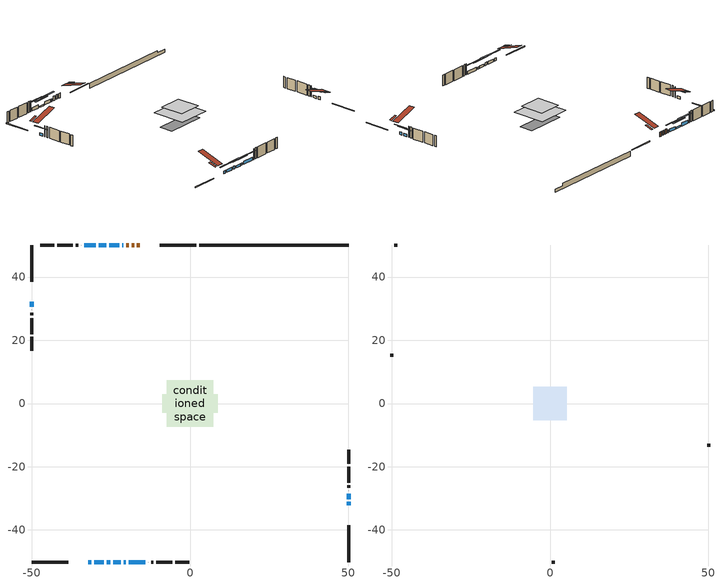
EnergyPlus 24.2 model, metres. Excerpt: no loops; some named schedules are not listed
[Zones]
conditioned space
 floor outside (Floor1 construction): -2.46,-2.46 -2.46,2.46 2.46,2.46 2.46,-2.46 z0.77
 floor adiabatic (AdiabaticFloorConstruction): -7.38,-7.38 -7.38,7.38 7.38,7.38 7.38,-7.38 z3.21
 floor foundation (Slab1 construction): -8.84,-2.97 -8.84,2.97 8.84,2.97 8.84,-2.97 z-1.52
 wall outside (RimJoist1 construction): 1.96,50.13 -9.62,50.13 / -50.13,-50.13 -38.56,-50.13 / -50.13,50.13 -50.13,38.56 / 50.13,-50.13 50.13,-38.56 z0.77:1.07
 wall outside (AdiabaticWallConstruction 1): -15.96,50.13 -16.77,50.13 / -17.7,50.13 -18.49,50.13 / -19.41,50.13 -20.24,50.13 z0.77:2.8
 wall outside (AdiabaticWallConstruction): -21.17,50.13 -21.38,50.13 / -32.22,-50.13 -31.2,-50.13 / -30.27,-50.13 -27.22,-50.13 z0.77:1.99; -50.13,32.22 -50.13,30.54 z0.77:1.81; 50.13,-32.22 50.13,-31.15 / -22.31,50.13 -25.51,50.13 z0.77:2.07; 50.13,-30.22 50.13,-28.54 / -24.3,-50.13 -21.86,-50.13 / -20.93,-50.13 -20.32,-50.13 z0.77:1.79; -26.29,-50.13 -25.23,-50.13 z0.77:2.09; -26.44,50.13 -28.88,50.13 z0.77:1.38; -29.81,50.13 -33.47,50.13 z0.77:2.24; -19.39,-50.13 -14.18,-50.13 z0.77:2.01
 wall outside (Wall1 construction): -34.4,50.13 -34.43,50.13 / -13.25,-50.13 -13.22,-50.13 / -50.13,29.61 -50.13,29.58 / 50.13,-27.61 50.13,-27.58 z0.77:5.65
 wall outside (Wall2 construction): -35.36,50.13 -36.09,50.13 / -12.29,-50.13 -11.56,-50.13 / -50.13,28.65 -50.13,27.92 / 50.13,-26.65 50.13,-25.92 z0.77:5.65
 wall outside (Wall3 construction): -37.01,50.13 -42.03,50.13 / -10.63,-50.13 -5.62,-50.13 / -50.13,26.99 -50.13,21.98 / 50.13,-24.99 50.13,-19.98 z0.77:5.65
 wall outside (Wall4 construction): -42.96,50.13 -47.35,50.13 / -4.69,-50.13 -0.3,-50.13 / -50.13,21.05 -50.13,16.66 / 50.13,-19.05 50.13,-14.66 z0.77:5.65
 wall foundation (FoundationWall1 construction): 2.89,50.13,-1.52 2.89,50.13,0.77 45.4,50.13,0.77 45.4,50.13,-0.2 50.13,50.13,-0.2 50.13,50.13,-1.52
 window (WindowConstruction 9): -21.17,50.13 -21.38,50.13 z0.77:1.99
 window (WindowConstruction 3): -50.13,32.21 -50.13,30.54 z0.77:1.81
 window (WindowConstruction 4): 50.13,-32.21 50.13,-31.15 z0.77:2.07
 window (WindowConstruction 5): -22.31,50.13 -25.51,50.13 z0.77:2.07
 window (WindowConstruction 6): -32.21,-50.13 -31.2,-50.13 z0.77:1.99
 window (WindowConstruction 7): -30.27,-50.13 -27.22,-50.13 z0.77:1.99
 window (WindowConstruction): 50.13,-30.22 50.13,-28.54 z0.77:1.78
 window (WindowConstruction 8): -26.29,-50.13 -25.23,-50.13 z0.77:2.09
 window (WindowConstruction 10): -26.44,50.13 -28.88,50.13 z0.77:1.38
 window (WindowConstruction 11): -24.3,-50.13 -21.86,-50.13 z0.77:1.78
 window (WindowConstruction 12): -20.93,-50.13 -20.32,-50.13 z0.77:1.78
 window (WindowConstruction 1): -29.81,50.13 -33.47,50.13 z0.77:2.24
 window (WindowConstruction 2): -19.39,-50.13 -14.18,-50.13 z0.77:2.01
 door (Door): -15.96,50.13 -16.77,50.13 z0.77:2.8
 door (Door 1): -17.7,50.13 -18.49,50.13 z0.77:2.8
 door (Door 2): -19.41,50.13 -20.24,50.13 z0.77:2.8
 ceiling adiabatic (AdiabaticFloorConstruction): 7.38,-7.38 7.38,7.38 -7.38,7.38 -7.38,-7.38 z3.21
 roof outside (Roof1 construction): -11.4,50.13,5.65 -11.4,46.91,6.72 -10.55,46.91,6.72 -10.55,50.13,5.65; -36.78,-50.13,5.65 -36.78,-46.91,6.72 -37.63,-46.91,6.72 -37.63,-50.13,5.65; -50.13,36.78,5.65 -46.91,36.78,6.72 -46.91,37.63,6.72 -50.13,37.63,5.65; 50.13,-36.78,5.65 46.91,-36.78,6.72 46.91,-37.63,6.72 50.13,-37.63,5.65
attic - vented
 floor to conditioned space (Floor2 construction Reversed): -5.27,-5.27 -5.27,5.27 5.27,5.27 5.27,-5.27 z5.65
 wall outside (Wall5 construction): -48.27,50.13 -49.2,50.13 / 0.63,-50.13 1.55,-50.13 / -50.13,15.73 -50.13,14.8 / 50.13,-13.73 50.13,-12.81 z0.77:5.65
 roof outside (Roof2 construction): -15.03,50.13,5.65 -15.03,39.86,9.07 -12.32,39.86,9.07 -12.32,50.13,5.65; -33.14,-50.13,5.65 -33.14,-39.86,9.07 -35.85,-39.86,9.07 -35.85,-50.13,5.65; -50.13,33.14,5.65 -39.86,33.14,9.07 -39.86,35.85,9.07 -50.13,35.85,5.65; 50.13,-33.14,5.65 39.86,-33.14,9.07 39.86,-35.85,9.07 50.13,-35.85,5.65
shading: -50.13,27.95 -50.13,34.81 -50.59,34.81 -50.59,27.95 z4.4; 50.13,-28.56 50.13,-34.81 50.59,-34.81 50.59,-28.56 z4.66; -28.1,50.13 -19.72,50.13 -19.72,50.59 -28.1,50.59 z4.66; -28.61,-50.13 -34.81,-50.13 -34.81,-50.59 -28.61,-50.59 z4.58; -24.63,-50.13 -32.86,-50.13 -32.86,-50.59 -24.63,-50.59 z4.58; 50.13,-25.95 50.13,-32.81 50.59,-32.81 50.59,-25.95 z4.38; -22.64,-50.13 -28.88,-50.13 -28.88,-50.59 -22.64,-50.59 z4.68; -31.47,50.13 -23.85,50.13 -23.85,50.59 -31.47,50.59 z3.97; -19.27,-50.13 -26.89,-50.13 -26.89,-50.59 -19.27,-50.59 z4.38; -17.73,-50.13 -23.52,-50.13 -23.52,-50.59 -17.73,-50.59 z4.38; -36.06,50.13 -27.22,50.13 -27.22,50.59 -36.06,50.59 z4.83; -11.59,-50.13 -21.98,-50.13 -21.98,-50.59 -11.59,-50.59 z4.6
[Building]
Building 1: Terrain=Suburbs
[Site:Location]
Vancouver Intl AP_BC: Latitude {deg}=49.19; Longitude {deg}=-123.18; Time Zone {hr}=-8; Elevation {m}=4; Keep Site Location Information=Yes
[Site:GroundTemperature:Shallow]
8.06451, 6.96315, 6.87495, 7.3976, 9.49575, 11.5841, 13.3946, 14.5416, 14.639, 13.7062, 11.9418, 9.91751
[Site:WaterMainsTemperature]
Calculation Method=Schedule; Temperature Schedule=mains temperature schedule
[Material] Roughness=Rough; Thermal Absorptance=0.9
Name | Thickness {m} | Conductivity {W/m-K} | Density {kg/m3} | Specific Heat {J/kg-K} | Solar Absorptance | Visible Absorptance
asphalt or fiberglass shingles | 0.00635 | 0.162714 | 1121.4 | 1465.45 | 0.4 | 0.4
ceiling loosefill ins | 0.254 | 0.0480833 | 16.02 | 1046.75 | 0.7 | 0.7
ceiling stud and cavity | 0.1397 | 0.415372 | 65.682 | 1177.47 | 0.7 | 0.7
concrete 4.0 in. | 0.1016 | 1.803125 | 2242.8 | 837.4 | 0.7 | 0.7
concrete 8.0 in. | 0.2032 | 1.803125 | 2242.8 | 837.4 | 0.7 | 0.7
door material | 0.04445 | 0.188738 | 512.64 | 1214.23 | 0.7 | 0.7
door material 1 | 0.04445 | 0.327969 | 512.64 | 1214.23 | 0.7 | 0.7
door material 2 | 0.04445 | 0.0639163 | 512.64 | 1214.23 | 0.7 | 0.7
exterior vertical ins | 0.0460229 | 0.029427 | 32.04 | 1214.23 | 0.7 | 0.7
floor covering | 0.0127 | 0.0433444 | 54.468 | 1339.84 | 0.6 | 0.6
floor rigid ins; wall rigid ins | 0.051816 | 0.029427 | 32.04 | 1214.23 | 0.7 | 0.7
floor rigid ins 1; wall rigid ins 1 | 0.512978 | 0.029427 | 32.04 | 1214.23 | 0.7 | 0.7
floor stud and cavity | 0.1397 | 0.315838 | 92.3553 | 1139.71 | 0.7 | 0.7
floor stud and cavity 1 | 0.1397 | 1.75129 | 37.0049 | 1207.88 | 0.7 | 0.7
furniture material conditioned space 1 | 0.1524 | 0.115458 | 640.8 | 1214.23 | 0.6 | 0.6
gypsum board | 0.0127 | 0.160291 | 801 | 837.4 | 0.6 | 0.6
gypsum board 1 | 0.0127 | 0.160291 | 801 | 837.4 | 0.7 | 0.7
osb sheathing 0.5 in. | 0.0127 | 0.115458 | 512.64 | 1214.23 | 0.7 | 0.7
osb sheathing 0.75 in. | 0.01905 | 0.115458 | 512.64 | 1214.23 | 0.7 | 0.7
osb sheathing 2.0 in. | 0.0508 | 0.115458 | 512.64 | 1214.23 | 0.7 | 0.7
rim joist stud and cavity | 0.0508 | 0.028103 | 125.044 | 1163.47 | 0.6 | 0.6
roof stud and cavity | 0.2032 | 0.117901 | 78.34581 | 1123.46 | 0.7 | 0.7
slab rigid ins | 0.0108865 | 0.029427 | 32.04 | 1214.23 | 0.7 | 0.7
wall stud and cavity | 0.1397 | 0.146652 | 139.0536 | 1170.24 | 0.7 | 0.7
wall stud and cavity 1 | 0.1397 | 0.472276 | 139.0536 | 1170.24 | 0.7 | 0.7
wall stud and cavity 2 | 0.1397 | 0.0886463 | 139.0536 | 1170.24 | 0.7 | 0.7
wall stud and cavity 3 | 0.1397 | 0.0890442 | 139.0536 | 1170.24 | 0.7 | 0.7
wall stud and cavity 4 | 0.0889 | 6.1454 | 50.32683 | 1063.81 | 0.6 | 0.6
wall stud and cavity 5 | 0.0889 | 0.380278 | 52.3479 | 1209.89 | 0.7 | 0.7
wall stud and cavity 6 | 0.0889 | 0.391764 | 83.0341 | 1211.67 | 0.7 | 0.7
wood siding | 0.0254 | 0.102417 | 544.68 | 1172.36 | 0.4 | 0.4
wood siding 1 | 0.00254 | 0.102417 | 544.68 | 1172.36 | 0.4 | 0.4
wood siding 2; wood siding 3; wood siding 4 | 0.0254 | 0.102417 | 544.68 | 1172.36 | 0.7 | 0.7
[WindowMaterial:SimpleGlazingSystem]
Name | U-Factor {W/m2-K} | Solar Heat Gain Coefficient
WindowMaterial | 1.66876 | 0.42
WindowMaterial 1 | 1.59892 | 0.44
WindowMaterial 10 | 1.71419 | 0.4
WindowMaterial 2 | 1.626747 | 0.43
WindowMaterial 3 | 1.666493 | 0.42
WindowMaterial 4 | 1.621069 | 0.44
WindowMaterial 5 | 1.73349 | 0.4
WindowMaterial 6 | 1.63072 | 0.43
WindowMaterial 7 | 1.61937 | 0.44
WindowMaterial 8 | 2.36659 | 0.36
WindowMaterial 9 | 1.69943 | 0.41
[Construction]
AdiabaticFloorConstruction: floor stud and cavity 1, floor rigid ins 1, osb sheathing 0.75 in., floor covering
AdiabaticWallConstruction: wood siding 3, wall rigid ins 1, wall stud and cavity 5, gypsum board
AdiabaticWallConstruction 1: wood siding 4, wall rigid ins 1, wall stud and cavity 5, gypsum board
Door: door material
Door 1: door material 1
Door 2: door material 2
Floor1 construction: floor stud and cavity, floor rigid ins, osb sheathing 0.75 in., floor covering
Floor2 construction Reversed: gypsum board, ceiling stud and cavity, ceiling loosefill ins
FoundationWall1 construction: concrete 8.0 in., gypsum board 1
furniture construction conditioned space 1: furniture material conditioned space 1
PartitionWallConstruction: gypsum board, wall stud and cavity 6, gypsum board
RimJoist1 construction: wood siding 2, osb sheathing 2.0 in., rim joist stud and cavity
Roof1 construction: asphalt or fiberglass shingles, osb sheathing 0.75 in., roof stud and cavity, gypsum board
Roof2 construction: asphalt or fiberglass shingles
Slab1 construction: slab rigid ins, concrete 4.0 in.
Wall1 construction: wood siding, osb sheathing 0.5 in., wall stud and cavity, gypsum board
Wall2 construction: wood siding, wall rigid ins, osb sheathing 0.5 in., wall stud and cavity 1, gypsum board
Wall3 construction: wood siding, osb sheathing 0.5 in., wall stud and cavity 2, gypsum board
Wall4 construction: wood siding, osb sheathing 0.5 in., wall stud and cavity 3, gypsum board
Wall5 construction: wood siding 1, wall stud and cavity 4
WindowConstruction: WindowMaterial
WindowConstruction 1: WindowMaterial 1
WindowConstruction 10: WindowMaterial 9
WindowConstruction 11; WindowConstruction 7: WindowMaterial 6
WindowConstruction 12: WindowMaterial 10
WindowConstruction 2: WindowMaterial 2
WindowConstruction 3: WindowMaterial 3
WindowConstruction 4; WindowConstruction 5: WindowMaterial 4
WindowConstruction 6: WindowMaterial 5
WindowConstruction 8: WindowMaterial 7
WindowConstruction 9: WindowMaterial 8
[Zone] Multiplier=1; Part of Total Floor Area=Yes
Name | Volume {m3}
attic - vented | 61.6941
conditioned space | 869
[Space]
Name | Zone | Volume {m3}
attic - vented 1 | attic - vented | 61.6941
conditioned space 1 | conditioned space | 869
[ZoneInfiltration:EffectiveLeakageArea]
infil attic - vented 1: Zone or Space=attic - vented 1; Schedule=Always On Discrete; Effective Air Leakage Area {cm2}=4596; Stack Coefficient=0.000577061; Wind Coefficient=1.62305e-05
[ZoneMixing]
whole house fan mix: Zone or Space=attic - vented; Schedule=Always On Continuous; Design Flow Rate Calculation Method=Flow/Zone; Design Flow Rate {m3/s}=0; Source Zone or Space=conditioned space
[SurfaceProperty:ExposedFoundationPerimeter]
Slab1: Exposed Perimeter Calculation Method=TotalExposedPerimeter; Total Exposed Perimeter {m}=47.244
[InternalMass] Zone or ZoneList=conditioned space; Space or SpaceList=conditioned space 1
Name | Construction | Surface Area {m2}
furniture mass conditioned space 1 | furniture construction conditioned space 1 | 138.692
partition wall mass | PartitionWallConstruction | 346.73
[Lights]
interior lighting: Zone or ZoneList or Space or SpaceList=conditioned space 1; Schedule=interior lighting schedule; Design Level Calculation Method=LightingLevel; Lighting Level {W}=343.2; Return Air Fraction=0; Fraction Radiant=0.6; Fraction Visible=0.2; Fraction Replaceable=1
[People]
occupants: Zone or ZoneList or Space or SpaceList=conditioned space 1; Number of People Schedule=occupants schedule; Number of People Calculation Method=People; Number of People=3; Fraction Radiant=0.314171; Sensible Heat Fraction=0.56303; Activity Level Schedule=occupants activity schedule; Carbon Dioxide Generation Rate {m3/s-W}=0; Enable ASHRAE 55 Comfort Warnings=No; Mean Radiant Temperature Calculation Type=EnclosureAveraged
[ElectricEquipment] Zone or ZoneList or Space or SpaceList=conditioned space 1; Design Level Calculation Method=EquipmentLevel
Name | Schedule | Design Level {W} | Fraction Latent | Fraction Radiant | Fraction Lost
clothes dryer | clothes dryer schedule | 140.772 | 0.015 | 0.081 | 0.85
clothes washer | clothes washer schedule | 32.1985 | 0.03 | 0.162 | 0.7
cooking range | cooking range schedule | 215.147 | 0.08 | 0.432 | 0.2
dishwasher | dishwasher schedule | 66.8632 | 0.3 | 0.18 | 0.4
fridge | fridge schedule | 72.9452 | 0 | 0.6 | 0
mech vent bath fan 0 | mech vent bath fan 0 schedule | 25.1 | 0 | 0 | 1
mech vent bath fan 1 | mech vent bath fan 1 schedule | 25.1 | 0 | 0 | 1
mech vent house fan | mech vent house fan schedule | 0 | 0 | 0 | 1
mech vent house fan cfis | mech vent house fan cfis schedule | 0 | 0 | 0 | 0
mech vent range fan 0 | mech vent range fan 0 schedule | 57 | 0 | 0 | 1
misc plug loads | misc plug loads schedule | 494.7 | 0.045 | 0.513 | 0.1
whole house fan | Always On Discrete | 0 | 0 | 0 | 1
[OtherEquipment] Zone or ZoneList or Space or SpaceList=conditioned space 1; Design Level Calculation Method=EquipmentLevel
Name | Fuel Type | Schedule | Design Level {W} | Fraction Latent | Fraction Radiant | Fraction Lost
clothes dryer 1 | Electricity | clothes dryer schedule | 0 | 0.015 | 0.081 | 0.85
cooking range 1 | Electricity | cooking range schedule | 0 | 0.08 | 0.432 | 0.2
general water use latent | None | general water use schedule | 62.594 | 1 | 0 | 0
general water use sensible | None | general water use schedule | -61.6891 | 0 | 0.6 | 0
mech vent house fan latent load | None | Always On Discrete | 0 | 1 | 0 | 0
mech vent house fan sensible load | None | Always On Discrete | 0 | 0 | 0 | 0
water heater energy adjustment1 | NaturalGas | Always On Discrete | 0.01 | 0 | 0 | 1
[ZoneInfiltration:DesignFlowRate] Zone or ZoneList or Space or SpaceList=conditioned space 1; Schedule=Always On Discrete; Design Flow Rate Calculation Method=Flow/Zone; Design Flow Rate {m3/s}=0
infil flow; natural vent flow; whole house fan flow
[Foundation:Kiva]
Foundation Kiva 1: Initial Indoor Air Temperature {C}=18; Wall Height Above Grade {m}=0.769986; Wall Depth Below Slab {m}=0.2032; Custom Block Material Name 1=exterior vertical ins; Custom Block Depth 1 {m}=2.28999; Custom Block X Position 1 {m}=0.2159; Custom Block Z Position 1 {m}=0
[Foundation:Kiva:Settings]
Soil Conductivity {W/m-K}=0.849921; Soil Density {kg/m3}=1842.3; Soil Specific Heat {J/kg-K}=418.7; Ground Solar Absorptivity=0.9; Ground Thermal Absorptivity=0.9; Ground Surface Roughness {m}=0.03; Far-Field Width {m}=40; Deep-Ground Boundary Condition=ZeroFlux; Deep-Ground Depth {m}=40; Minimum Cell Dimension {m}=0.2; Maximum Cell Growth Coefficient=3; Simulation Timestep=Timestep
[Exterior:Lights]
exterior lighting: Schedule=exterior lighting schedule; Design Level {W}=75.6
[Schedule:Constant]
Name | Hourly Value
Always On Continuous; mech vent house fan schedule; mech vent house fan cfis schedule; Always On Discrete | 1
occupants activity schedule | 117.228
fridge schedule | 0
[Schedule:Week:Daily]
interior lighting schedule Week Rule - Jan1-Jan27: interior lighting schedule day, interior lighting schedule day, interior lighting schedule day, interior lighting schedule day, interior lighting schedule day, interior lighting schedule day, interior lighting schedule day, interior lighting schedule default day, interior lighting schedule default day, interior lighting schedule default day, interior lighting schedule default day, interior lighting schedule default day
interior lighting schedule Week Rule - Jan28-Feb3: interior lighting schedule day, interior lighting schedule day, interior lighting schedule day, interior lighting schedule day, interior lighting schedule day 1, interior lighting schedule day 1, interior lighting schedule day 1, interior lighting schedule default day, interior lighting schedule default day, interior lighting schedule default day, interior lighting schedule default day, interior lighting schedule default day
interior lighting schedule Week Rule - Feb4-Feb24: interior lighting schedule day 1, interior lighting schedule day 1, interior lighting schedule day 1, interior lighting schedule day 1, interior lighting schedule day 1, interior lighting schedule day 1, interior lighting schedule day 1, interior lighting schedule default day, interior lighting schedule default day, interior lighting schedule default day, interior lighting schedule default day, interior lighting schedule default day
interior lighting schedule Week Rule - Feb25-Mar3: interior lighting schedule day 1, interior lighting schedule day 1, interior lighting schedule day 1, interior lighting schedule day 1, interior lighting schedule day 2, interior lighting schedule day 2, interior lighting schedule day 2, interior lighting schedule default day, interior lighting schedule default day, interior lighting schedule default day, interior lighting schedule default day, interior lighting schedule default day
interior lighting schedule Week Rule - Mar4-Mar31: interior lighting schedule day 2, interior lighting schedule day 2, interior lighting schedule day 2, interior lighting schedule day 2, interior lighting schedule day 2, interior lighting schedule day 2, interior lighting schedule day 2, interior lighting schedule default day, interior lighting schedule default day, interior lighting schedule default day, interior lighting schedule default day, interior lighting schedule default day
interior lighting schedule Week Rule - Apr1-Apr28: interior lighting schedule day 3, interior lighting schedule day 3, interior lighting schedule day 3, interior lighting schedule day 3, interior lighting schedule day 3, interior lighting schedule day 3, interior lighting schedule day 3, interior lighting schedule default day, interior lighting schedule default day, interior lighting schedule default day, interior lighting schedule default day, interior lighting schedule default day
interior lighting schedule Week Rule - Apr29-May5: interior lighting schedule day 3, interior lighting schedule day 3, interior lighting schedule day 4, interior lighting schedule day 4, interior lighting schedule day 4, interior lighting schedule day 4, interior lighting schedule day 4, interior lighting schedule default day, interior lighting schedule default day, interior lighting schedule default day, interior lighting schedule default day, interior lighting schedule default day
interior lighting schedule Week Rule - May6-May26: interior lighting schedule day 4, interior lighting schedule day 4, interior lighting schedule day 4, interior lighting schedule day 4, interior lighting schedule day 4, interior lighting schedule day 4, interior lighting schedule day 4, interior lighting schedule default day, interior lighting schedule default day, interior lighting schedule default day, interior lighting schedule default day, interior lighting schedule default day
interior lighting schedule Week Rule - May27-Jun2: interior lighting schedule day 4, interior lighting schedule day 4, interior lighting schedule day 4, interior lighting schedule day 4, interior lighting schedule day 4, interior lighting schedule day 5, interior lighting schedule day 5, interior lighting schedule default day, interior lighting schedule default day, interior lighting schedule default day, interior lighting schedule default day, interior lighting schedule default day
interior lighting schedule Week Rule - Jun3-Jun30: interior lighting schedule day 5, interior lighting schedule day 5, interior lighting schedule day 5, interior lighting schedule day 5, interior lighting schedule day 5, interior lighting schedule day 5, interior lighting schedule day 5, interior lighting schedule default day, interior lighting schedule default day, interior lighting schedule default day, interior lighting schedule default day, interior lighting schedule default day
interior lighting schedule Week Rule - Jul1-Jul28: interior lighting schedule day 6, interior lighting schedule day 6, interior lighting schedule day 6, interior lighting schedule day 6, interior lighting schedule day 6, interior lighting schedule day 6, interior lighting schedule day 6, interior lighting schedule default day, interior lighting schedule default day, interior lighting schedule default day, interior lighting schedule default day, interior lighting schedule default day
interior lighting schedule Week Rule - Jul29-Aug4: interior lighting schedule day 6, interior lighting schedule day 6, interior lighting schedule day 6, interior lighting schedule day 7, interior lighting schedule day 7, interior lighting schedule day 7, interior lighting schedule day 7, interior lighting schedule default day, interior lighting schedule default day, interior lighting schedule default day, interior lighting schedule default day, interior lighting schedule default day
interior lighting schedule Week Rule - Aug5-Aug25: interior lighting schedule day 7, interior lighting schedule day 7, interior lighting schedule day 7, interior lighting schedule day 7, interior lighting schedule day 7, interior lighting schedule day 7, interior lighting schedule day 7, interior lighting schedule default day, interior lighting schedule default day, interior lighting schedule default day, interior lighting schedule default day, interior lighting schedule default day
interior lighting schedule Week Rule - Aug26-Sep1: interior lighting schedule day 7, interior lighting schedule day 7, interior lighting schedule day 7, interior lighting schedule day 7, interior lighting schedule day 7, interior lighting schedule day 7, interior lighting schedule day 8, interior lighting schedule default day, interior lighting schedule default day, interior lighting schedule default day, interior lighting schedule default day, interior lighting schedule default day
interior lighting schedule Week Rule - Sep2-Sep29: interior lighting schedule day 8, interior lighting schedule day 8, interior lighting schedule day 8, interior lighting schedule day 8, interior lighting schedule day 8, interior lighting schedule day 8, interior lighting schedule day 8, interior lighting schedule default day, interior lighting schedule default day, interior lighting schedule default day, interior lighting schedule default day, interior lighting schedule default day
interior lighting schedule Week Rule - Sep30-Oct6: interior lighting schedule day 8, interior lighting schedule day 9, interior lighting schedule day 9, interior lighting schedule day 9, interior lighting schedule day 9, interior lighting schedule day 9, interior lighting schedule day 9, interior lighting schedule default day, interior lighting schedule default day, interior lighting schedule default day, interior lighting schedule default day, interior lighting schedule default day
interior lighting schedule Week Rule - Oct7-Oct27: interior lighting schedule day 9, interior lighting schedule day 9, interior lighting schedule day 9, interior lighting schedule day 9, interior lighting schedule day 9, interior lighting schedule day 9, interior lighting schedule day 9, interior lighting schedule default day, interior lighting schedule default day, interior lighting schedule default day, interior lighting schedule default day, interior lighting schedule default day
interior lighting schedule Week Rule - Oct28-Nov3: interior lighting schedule day 9, interior lighting schedule day 9, interior lighting schedule day 9, interior lighting schedule day 9, interior lighting schedule day 10, interior lighting schedule day 10, interior lighting schedule day 10, interior lighting schedule default day, interior lighting schedule default day, interior lighting schedule default day, interior lighting schedule default day, interior lighting schedule default day
interior lighting schedule Week Rule - Nov4-Nov24: interior lighting schedule day 10, interior lighting schedule day 10, interior lighting schedule day 10, interior lighting schedule day 10, interior lighting schedule day 10, interior lighting schedule day 10, interior lighting schedule day 10, interior lighting schedule default day, interior lighting schedule default day, interior lighting schedule default day, interior lighting schedule default day, interior lighting schedule default day
interior lighting schedule Week Rule - Nov25-Dec1: interior lighting schedule day 10, interior lighting schedule day 10, interior lighting schedule day 10, interior lighting schedule day 10, interior lighting schedule day 10, interior lighting schedule day 10, interior lighting schedule day 11, interior lighting schedule default day, interior lighting schedule default day, interior lighting schedule default day, interior lighting schedule default day, interior lighting schedule default day
interior lighting schedule Week Rule - Dec2-Dec31: interior lighting schedule day 11, interior lighting schedule day 11, interior lighting schedule day 11, interior lighting schedule day 11, interior lighting schedule day 11, interior lighting schedule day 11, interior lighting schedule day 11, interior lighting schedule default day, interior lighting schedule default day, interior lighting schedule default day, interior lighting schedule default day, interior lighting schedule default day
occupants schedule Week Rule - Jan1-Dec31: occupants schedule day, occupants schedule day, occupants schedule day, occupants schedule day, occupants schedule day, occupants schedule day, occupants schedule day, occupants schedule default day, occupants schedule default day, occupants schedule default day, occupants schedule default day, occupants schedule default day
clothes dryer schedule Week Rule - Jan1-Dec31: clothes dryer schedule day, clothes dryer schedule day, clothes dryer schedule day, clothes dryer schedule day, clothes dryer schedule day, clothes dryer schedule day, clothes dryer schedule day, clothes dryer schedule default day, clothes dryer schedule default day, clothes dryer schedule default day, clothes dryer schedule default day, clothes dryer schedule default day
clothes washer schedule Week Rule - Jan1-Dec31: clothes washer schedule day, clothes washer schedule day, clothes washer schedule day, clothes washer schedule day, clothes washer schedule day, clothes washer schedule day, clothes washer schedule day, clothes washer schedule default day, clothes washer schedule default day, clothes washer schedule default day, clothes washer schedule default day, clothes washer schedule default day
cooking range schedule Week Rule - Jan1-Dec31: cooking range schedule day, cooking range schedule day, cooking range schedule day, cooking range schedule day, cooking range schedule day, cooking range schedule day, cooking range schedule day, cooking range schedule default day, cooking range schedule default day, cooking range schedule default day, cooking range schedule default day, cooking range schedule default day
dishwasher schedule Week Rule - Jan1-Dec31: dishwasher schedule day, dishwasher schedule day, dishwasher schedule day, dishwasher schedule day, dishwasher schedule day, dishwasher schedule day, dishwasher schedule day, dishwasher schedule default day, dishwasher schedule default day, dishwasher schedule default day, dishwasher schedule default day, dishwasher schedule default day
mech vent bath fan 0 schedule Week Rule - Jan1-Dec31: mech vent bath fan 0 schedule day, mech vent bath fan 0 schedule day, mech vent bath fan 0 schedule day, mech vent bath fan 0 schedule day, mech vent bath fan 0 schedule day, mech vent bath fan 0 schedule day, mech vent bath fan 0 schedule day, mech vent bath fan 0 schedule default day, mech vent bath fan 0 schedule default day, mech vent bath fan 0 schedule default day, mech vent bath fan 0 schedule default day, mech vent bath fan 0 schedule default day
mech vent bath fan 1 schedule Week Rule - Jan1-Dec31: mech vent bath fan 1 schedule day, mech vent bath fan 1 schedule day, mech vent bath fan 1 schedule day, mech vent bath fan 1 schedule day, mech vent bath fan 1 schedule day, mech vent bath fan 1 schedule day, mech vent bath fan 1 schedule day, mech vent bath fan 1 schedule default day, mech vent bath fan 1 schedule default day, mech vent bath fan 1 schedule default day, mech vent bath fan 1 schedule default day, mech vent bath fan 1 schedule default day
mech vent range fan 0 schedule Week Rule - Jan1-Dec31: mech vent range fan 0 schedule day, mech vent range fan 0 schedule day, mech vent range fan 0 schedule day, mech vent range fan 0 schedule day, mech vent range fan 0 schedule day, mech vent range fan 0 schedule day, mech vent range fan 0 schedule day, mech vent range fan 0 schedule default day, mech vent range fan 0 schedule default day, mech vent range fan 0 schedule default day, mech vent range fan 0 schedule default day, mech vent range fan 0 schedule default day
misc plug loads schedule Week Rule - Jan1-Dec31: misc plug loads schedule day, misc plug loads schedule day, misc plug loads schedule day, misc plug loads schedule day, misc plug loads schedule day, misc plug loads schedule day, misc plug loads schedule day, misc plug loads schedule default day, misc plug loads schedule default day, misc plug loads schedule default day, misc plug loads schedule default day, misc plug loads schedule default day
general water use schedule Week Rule - Jan1-Dec31: general water use schedule day, general water use schedule day, general water use schedule day, general water use schedule day, general water use schedule day, general water use schedule day, general water use schedule day, general water use schedule default day, general water use schedule default day, general water use schedule default day, general water use schedule default day, general water use schedule default day
exterior lighting schedule Week Rule - Jan1-Jan27: exterior lighting schedule day, exterior lighting schedule day, exterior lighting schedule day, exterior lighting schedule day, exterior lighting schedule day, exterior lighting schedule day, exterior lighting schedule day, exterior lighting schedule default day, exterior lighting schedule default day, exterior lighting schedule default day, exterior lighting schedule default day, exterior lighting schedule default day
exterior lighting schedule Week Rule - Jan28-Feb3: exterior lighting schedule day, exterior lighting schedule day, exterior lighting schedule day, exterior lighting schedule day, exterior lighting schedule day 1, exterior lighting schedule day 1, exterior lighting schedule day 1, exterior lighting schedule default day, exterior lighting schedule default day, exterior lighting schedule default day, exterior lighting schedule default day, exterior lighting schedule default day
exterior lighting schedule Week Rule - Feb4-Feb24: exterior lighting schedule day 1, exterior lighting schedule day 1, exterior lighting schedule day 1, exterior lighting schedule day 1, exterior lighting schedule day 1, exterior lighting schedule day 1, exterior lighting schedule day 1, exterior lighting schedule default day, exterior lighting schedule default day, exterior lighting schedule default day, exterior lighting schedule default day, exterior lighting schedule default day
exterior lighting schedule Week Rule - Feb25-Mar3: exterior lighting schedule day 1, exterior lighting schedule day 1, exterior lighting schedule day 1, exterior lighting schedule day 1, exterior lighting schedule day 2, exterior lighting schedule day 2, exterior lighting schedule day 2, exterior lighting schedule default day, exterior lighting schedule default day, exterior lighting schedule default day, exterior lighting schedule default day, exterior lighting schedule default day
exterior lighting schedule Week Rule - Mar4-Mar31: exterior lighting schedule day 2, exterior lighting schedule day 2, exterior lighting schedule day 2, exterior lighting schedule day 2, exterior lighting schedule day 2, exterior lighting schedule day 2, exterior lighting schedule day 2, exterior lighting schedule default day, exterior lighting schedule default day, exterior lighting schedule default day, exterior lighting schedule default day, exterior lighting schedule default day
exterior lighting schedule Week Rule - Apr1-Apr28: exterior lighting schedule day 3, exterior lighting schedule day 3, exterior lighting schedule day 3, exterior lighting schedule day 3, exterior lighting schedule day 3, exterior lighting schedule day 3, exterior lighting schedule day 3, exterior lighting schedule default day, exterior lighting schedule default day, exterior lighting schedule default day, exterior lighting schedule default day, exterior lighting schedule default day
exterior lighting schedule Week Rule - Apr29-May5: exterior lighting schedule day 3, exterior lighting schedule day 3, exterior lighting schedule day 4, exterior lighting schedule day 4, exterior lighting schedule day 4, exterior lighting schedule day 4, exterior lighting schedule day 4, exterior lighting schedule default day, exterior lighting schedule default day, exterior lighting schedule default day, exterior lighting schedule default day, exterior lighting schedule default day
exterior lighting schedule Week Rule - May6-May26: exterior lighting schedule day 4, exterior lighting schedule day 4, exterior lighting schedule day 4, exterior lighting schedule day 4, exterior lighting schedule day 4, exterior lighting schedule day 4, exterior lighting schedule day 4, exterior lighting schedule default day, exterior lighting schedule default day, exterior lighting schedule default day, exterior lighting schedule default day, exterior lighting schedule default day
exterior lighting schedule Week Rule - May27-Jun2: exterior lighting schedule day 4, exterior lighting schedule day 4, exterior lighting schedule day 4, exterior lighting schedule day 4, exterior lighting schedule day 4, exterior lighting schedule day 5, exterior lighting schedule day 5, exterior lighting schedule default day, exterior lighting schedule default day, exterior lighting schedule default day, exterior lighting schedule default day, exterior lighting schedule default day
[Schedule:Year]
interior lighting schedule: interior lighting schedule Week Rule - Jan1-Jan27, 1, 1, 1, 27, interior lighting schedule Week Rule - Jan28-Feb3, 1, 28, 2, 3, interior lighting schedule Week Rule - Feb4-Feb24, 2, 4, 2, 24, interior lighting schedule Week Rule - Feb25-Mar3, 2, 25, 3, 3, interior lighting schedule Week Rule - Mar4-Mar31, 3, 4, 3, 31, interior lighting schedule Week Rule - Apr1-Apr28, 4, 1, 4, 28, interior lighting schedule Week Rule - Apr29-May5, 4, 29, 5, 5, interior lighting schedule Week Rule - May6-May26, 5, 6, 5, 26, interior lighting schedule Week Rule - May27-Jun2, 5, 27, 6, 2, interior lighting schedule Week Rule - Jun3-Jun30, 6, 3, 6, 30, interior lighting schedule Week Rule - Jul1-Jul28, 7, 1, 7, 28, interior lighting schedule Week Rule - Jul29-Aug4, 7, 29, 8, 4, interior lighting schedule Week Rule - Aug5-Aug25, 8, 5, 8, 25, interior lighting schedule Week Rule - Aug26-Sep1, 8, 26, 9, 1, interior lighting schedule Week Rule - Sep2-Sep29, 9, 2, 9, 29, interior lighting schedule Week Rule - Sep30-Oct6, 9, 30, 10, 6, interior lighting schedule Week Rule - Oct7-Oct27, 10, 7, 10, 27, interior lighting schedule Week Rule - Oct28-Nov3, 10, 28, 11, 3, interior lighting schedule Week Rule - Nov4-Nov24, 11, 4, 11, 24, interior lighting schedule Week Rule - Nov25-Dec1, 11, 25, 12, 1, interior lighting schedule Week Rule - Dec2-Dec31, 12, 2, 12, 31
occupants schedule: occupants schedule Week Rule - Jan1-Dec31, 1, 1, 12, 31
clothes dryer schedule: clothes dryer schedule Week Rule - Jan1-Dec31, 1, 1, 12, 31
clothes washer schedule: clothes washer schedule Week Rule - Jan1-Dec31, 1, 1, 12, 31
cooking range schedule: cooking range schedule Week Rule - Jan1-Dec31, 1, 1, 12, 31
dishwasher schedule: dishwasher schedule Week Rule - Jan1-Dec31, 1, 1, 12, 31
mech vent bath fan 0 schedule: mech vent bath fan 0 schedule Week Rule - Jan1-Dec31, 1, 1, 12, 31
mech vent bath fan 1 schedule: mech vent bath fan 1 schedule Week Rule - Jan1-Dec31, 1, 1, 12, 31
mech vent range fan 0 schedule: mech vent range fan 0 schedule Week Rule - Jan1-Dec31, 1, 1, 12, 31
misc plug loads schedule: misc plug loads schedule Week Rule - Jan1-Dec31, 1, 1, 12, 31
general water use schedule: general water use schedule Week Rule - Jan1-Dec31, 1, 1, 12, 31
exterior lighting schedule: exterior lighting schedule Week Rule - Jan1-Jan27, 1, 1, 1, 27, exterior lighting schedule Week Rule - Jan28-Feb3, 1, 28, 2, 3, exterior lighting schedule Week Rule - Feb4-Feb24, 2, 4, 2, 24, exterior lighting schedule Week Rule - Feb25-Mar3, 2, 25, 3, 3, exterior lighting schedule Week Rule - Mar4-Mar31, 3, 4, 3, 31, exterior lighting schedule Week Rule - Apr1-Apr28, 4, 1, 4, 28, exterior lighting schedule Week Rule - Apr29-May5, 4, 29, 5, 5, exterior lighting schedule Week Rule - May6-May26, 5, 6, 5, 26, exterior lighting schedule Week Rule - May27-Jun2, 5, 27, 6, 2, exterior lighting schedule Week Rule - Jun3-Jun30, 6, 3, 6, 30, exterior lighting schedule Week Rule - Jul1-Jul28, 7, 1, 7, 28, exterior lighting schedule Week Rule - Jul29-Aug4, 7, 29, 8, 4, exterior lighting schedule Week Rule - Aug5-Aug25, 8, 5, 8, 25, exterior lighting schedule Week Rule - Aug26-Sep1, 8, 26, 9, 1, exterior lighting schedule Week Rule - Sep2-Sep29, 9, 2, 9, 29, exterior lighting schedule Week Rule - Sep30-Oct6, 9, 30, 10, 6, exterior lighting schedule Week Rule - Oct7-Oct27, 10, 7, 10, 27, exterior lighting schedule Week Rule - Oct28-Nov3, 10, 28, 11, 3, exterior lighting schedule Week Rule - Nov4-Nov24, 11, 4, 11, 24, exterior lighting schedule Week Rule - Nov25-Dec1, 11, 25, 12, 1, exterior lighting schedule Week Rule - Dec2-Dec31, 12, 2, 12, 31
[Schedule:Compact]
mains temperature schedule: Through: 01/01, For: AllDays, Until: 24:00, 11.375, Through: 01/02, For: AllDays, Until: 24:00, 11.3367, Through: 01/03, For: AllDays, Until: 24:00, 11.2994, Through: 01/04, For: AllDays, Until: 24:00, 11.2628, Through: 01/05, For: AllDays, Until: 24:00, 11.2267, Through: 01/06, For: AllDays, Until: 24:00, 11.1917, Through: 01/07, For: AllDays, Until: 24:00, 11.1578, Through: 01/08, For: AllDays, Until: 24:00, 11.1244, Through: 01/09, For: AllDays, Until: 24:00, 11.0917, Through: 01/10, For: AllDays, Until: 24:00, 11.06, Through: 01/11, For: AllDays, Until: 24:00, 11.0289, Through: 01/12, For: AllDays, Until: 24:00, 10.9989, Through: 01/13, For: AllDays, Until: 24:00, 10.97, Through: 01/14, For: AllDays, Until: 24:00, 10.9417, Through: 01/15, For: AllDays, Until: 24:00, 10.9139, Through: 01/16, For: AllDays, Until: 24:00, 10.8878, Through: 01/17, For: AllDays, Until: 24:00, 10.8622, Through: 01/18, For: AllDays, Until: 24:00, 10.8372, Through: 01/19, For: AllDays, Until: 24:00, 10.8133, Through: 01/20, For: AllDays, Until: 24:00, 10.7906, Through: 01/21, For: AllDays, Until: 24:00, 10.7683, Through: 01/22, For: AllDays, Until: 24:00, 10.7478, Through: 01/23, For: AllDays, Until: 24:00, 10.7272, Through: 01/24, For: AllDays, Until: 24:00, 10.7083, Through: 01/25, For: AllDays, Until: 24:00, 10.69, Through: 01/26, For: AllDays, Until: 24:00, 10.6728, Through: 01/27, For: AllDays, Until: 24:00, 10.6567, Through: 01/28, For: AllDays, Until: 24:00, 10.6411, Through: 01/29, For: AllDays, Until: 24:00, 10.6267, Through: 01/30, For: AllDays, Until: 24:00, 10.6133, Through: 01/31, For: AllDays, Until: 24:00, 10.6011, Through: 02/01, For: AllDays, Until: 24:00, 10.59, Through: 02/02, For: AllDays, Until: 24:00, 10.5794, Through: 02/03, For: AllDays, Until: 24:00, 10.57, Through: 02/04, For: AllDays, Until: 24:00, 10.5617, Through: 02/05, For: AllDays, Until: 24:00, 10.5539, Through: 02/06, For: AllDays, Until: 24:00, 10.5478, Through: 02/07, For: AllDays, Until: 24:00, 10.5422, Through: 02/08, For: AllDays, Until: 24:00, 10.5378, Through: 02/09, For: AllDays, Until: 24:00, 10.5339, Through: 02/10, For: AllDays, Until: 24:00, 10.5317, Through: 02/11, For: AllDays, Until: 24:00, 10.53, Through: 02/12, For: AllDays, Until: 24:00, 10.53, Through: 02/13, For: AllDays, Until: 24:00, 10.5306, Through: 02/14, For: AllDays, Until: 24:00, 10.5317, Through: 02/15, For: AllDays, Until: 24:00, 10.5344, Through: 02/16, For: AllDays, Until: 24:00, 10.5378, Through: 02/17, For: AllDays, Until: 24:00, 10.5428, Through: 02/18, For: AllDays, Until: 24:00, 10.5483, Through: 02/19, For: AllDays, Until: 24:00, 10.5544, Through: 02/20, For: AllDays, Until: 24:00, 10.5622, Through: 02/21, For: AllDays, Until: 24:00, 10.5706, Through: 02/22, For: AllDays, Until: 24:00, 10.5806, Through: 02/23, For: AllDays, Until: 24:00, 10.5911, Through: 02/24, For: AllDays, Until: 24:00, 10.6022, Through: 02/25, For: AllDays, Until: 24:00, 10.615, Through: 02/26, For: AllDays, Until: 24:00, 10.6283, Through: 02/27, For: AllDays, Until: 24:00, 10.6428, Through: 02/28, For: AllDays, Until: 24:00, 10.6583, Through: 03/01, For: AllDays, Until: 24:00, 10.6744, Through: 03/02, For: AllDays, Until: 24:00, 10.6917, Through: 03/03, For: AllDays, Until: 24:00, 10.71, Through: 03/04, For: AllDays, Until: 24:00, 10.7294, Through: 03/05, For: AllDays, Until: 24:00, 10.7494, Through: 03/06, For: AllDays, Until: 24:00, 10.7706, Through: 03/07, For: AllDays, Until: 24:00, 10.7928, Through: 03/08, For: AllDays, Until: 24:00, 10.8161, Through: 03/09, For: AllDays, Until: 24:00, 10.84, Through: 03/10, For: AllDays, Until: 24:00, 10.8644, Through: 03/11, For: AllDays, Until: 24:00, 10.8906, Through: 03/12, For: AllDays, Until: 24:00, 10.9167, Through: 03/13, For: AllDays, Until: 24:00, 10.9444, Through: 03/14, For: AllDays, Until: 24:00, 10.9728, Through: 03/15, For: AllDays, Until: 24:00, 11.0022, Through: 03/16, For: AllDays, Until: 24:00, 11.0322, Through: 03/17, For: AllDays, Until: 24:00, 11.0633, Through: 03/18, For: AllDays, Until: 24:00, 11.095, Through: 03/19, For: AllDays, Until: 24:00, 11.1278, Through: 03/20, For: AllDays, Until: 24:00, 11.1611, Through: 03/21, For: AllDays, Until: 24:00, 11.1956, Through: 03/22, For: AllDays, Until: 24:00, 11.2306, Through: 03/23, For: AllDays, Until: 24:00, 11.2667, Through: 03/24, For: AllDays, Until: 24:00, 11.3033, Through: 03/25, For: AllDays, Until: 24:00, 11.3406, Through: 03/26, For: AllDays, Until: 24:00, 11.3789, Through: 03/27, For: AllDays, Until: 24:00, 11.4178, Through: 03/28, For: AllDays, Until: 24:00, 11.4572, Through: 03/29, For: AllDays, Until: 24:00, 11.4978, Through: 03/30, For: AllDays, Until: 24:00, 11.5389, Through: 03/31, For: AllDays, Until: 24:00, 11.5811, Through: 04/01, For: AllDays, Until: 24:00, 11.6233, Through: 04/02, For: AllDays, Until: 24:00, 11.6667, Through: 04/03, For: AllDays, Until: 24:00, 11.7106, Through: 04/04, For: AllDays, Until: 24:00, 11.755, Through: 04/05, For: AllDays, Until: 24:00, 11.8006, Through: 04/06, For: AllDays, Until: 24:00, 11.8461, Through: 04/07, For: AllDays, Until: 24:00, 11.8928, Through: 04/08, For: AllDays, Until: 24:00, 11.9394, Through: 04/09, For: AllDays, Until: 24:00, 11.9872, Through: 04/10, For: AllDays, Until: 24:00, 12.0356, Through: 04/11, For: AllDays, Until: 24:00, 12.0844, Through: 04/12, For: AllDays, Until: 24:00, 12.1333, Through: 04/13, For: AllDays, Until: 24:00, 12.1833, Through: 04/14, For: AllDays, Until: 24:00, 12.2339, Through: 04/15, For: AllDays, Until: 24:00, 12.2844, Through: 04/16, For: AllDays, Until: 24:00, 12.3361, Through: 04/17, For: AllDays, Until: 24:00, 12.3878, Through: 04/18, For: AllDays, Until: 24:00, 12.44, Through: 04/19, For: AllDays, Until: 24:00, 12.4928, Through: 04/20, For: AllDays, Until: 24:00, 12.5456, Through: 04/21, For: AllDays, Until: 24:00, 12.5994, Through: 04/22, For: AllDays, Until: 24:00, 12.6533, Through: 04/23, For: AllDays, Until: 24:00, 12.7072, Through: 04/24, For: AllDays, Until: 24:00, 12.7622, Through: 04/25, For: AllDays, Until: 24:00, 12.8172, Through: 04/26, For: AllDays, Until: 24:00, 12.8722, Through: 04/27, For: AllDays, Until: 24:00, 12.9278, Through: 04/28, For: AllDays, Until: 24:00, 12.9839, Through: 04/29, For: AllDays, Until: 24:00, 13.04, Through: 04/30, For: AllDays, Until: 24:00, 13.0961, Through: 05/01, For: AllDays, Until: 24:00, 13.1533, Through: 05/02, For: AllDays, Until: 24:00, 13.21, Through: 05/03, For: AllDays, Until: 24:00, 13.2672, Through: 05/04, For: AllDays, Until: 24:00, 13.3244, Through: 05/05, For: AllDays, Until: 24:00, 13.3817, Through: 05/06, For: AllDays, Until: 24:00, 13.4394, Through: 05/07, For: AllDays, Until: 24:00, 13.4972, Through: 05/08, For: AllDays, Until: 24:00, 13.555, Through: 05/09, For: AllDays, Until: 24:00, 13.6133, Through: 05/10, For: AllDays, Until: 24:00, 13.6711, Through: 05/11, For: AllDays, Until: 24:00, 13.7294, Through: 05/12, For: AllDays, Until: 24:00, 13.7878, Through: 05/13, For: AllDays, Until: 24:00, 13.8461, Through: 05/14, For: AllDays, Until: 24:00, 13.9044, Through: 05/15, For: AllDays, Until: 24:00, 13.9628, Through: 05/16, For: AllDays, Until: 24:00, 14.0211, Through: 05/17, For: AllDays, Until: 24:00, 14.0789, Through: 05/18, For: AllDays, Until: 24:00, 14.1372, Through: 05/19, For: AllDays, Until: 24:00, 14.1956, Through: 05/20, For: AllDays, Until: 24:00, 14.2533, Through: 05/21, For: AllDays, Until: 24:00, 14.3117, Through: 05/22, For: AllDays, Until: 24:00, 14.3694, Through: 05/23, For: AllDays, Until: 24:00, 14.4272, Through: 05/24, For: AllDays, Until: 24:00, 14.4844, Through: 05/25, For: AllDays, Until: 24:00, 14.5422, Through: 05/26, For: AllDays, Until: 24:00, 14.5994, Through: 05/27, For: AllDays, Until: 24:00, 14.6561, Through: 05/28, For: AllDays, Until: 24:00, 14.7128, Through: 05/29, For: AllDays, Until: 24:00, 14.7694, Through: 05/30, For: AllDays, Until: 24:00, 14.8261, Through: 05/31, For: AllDays, Until: 24:00, 14.8817, Through: 06/01, For: AllDays, Until: 24:00, 14.9378, Through: 06/02, For: AllDays, Until: 24:00, 14.9933, Through: 06/03, For: AllDays, Until: 24:00, 15.0483, Through: 06/04, For: AllDays, Until: 24:00, 15.1028, Through: 06/05, For: AllDays, Until: 24:00, 15.1572, Through: 06/06, For: AllDays, Until: 24:00, 15.2117, Through: 06/07, For: AllDays, Until: 24:00, 15.265, Through: 06/08, For: AllDays, Until: 24:00, 15.3183, Through: 06/09, For: AllDays, Until: 24:00, 15.3711, Through: 06/10, For: AllDays, Until: 24:00, 15.4239, Through: 06/11, For: AllDays, Until: 24:00, 15.4756, Through: 06/12, For: AllDays, Until: 24:00, 15.5272, Through: 06/13, For: AllDays, Until: 24:00, 15.5783, Through: 06/14, For: AllDays, Until: 24:00, 15.6289, Through: 06/15, For: AllDays, Until: 24:00, 15.6789, Through: 06/16, For: AllDays, Until: 24:00, 15.7283, Through: 06/17, For: AllDays, Until: 24:00, 15.7772, Through: 06/18, For: AllDays, Until: 24:00, 15.8261, Through: 06/19, For: AllDays, Until: 24:00, 15.8739, Through: 06/20, For: AllDays, Until: 24:00, 15.9211, Through: 06/21, For: AllDays, Until: 24:00, 15.9678, Through: 06/22, For: AllDays, Until: 24:00, 16.0139, Through: 06/23, For: AllDays, Until: 24:00, 16.0594, Through: 06/24, For: AllDays, Until: 24:00, 16.1044, Through: 06/25, For: AllDays, Until: 24:00, 16.1483, Through: 06/26, For: AllDays, Until: 24:00, 16.1922, Through: 06/27, For: AllDays, Until: 24:00, 16.235, Through: 06/28, For: AllDays, Until: 24:00, 16.2772, Through: 06/29, For: AllDays, Until: 24:00, 16.3183, Through: 06/30, For: AllDays, Until: 24:00, 16.3594, Through: 07/01, For: AllDays, Until: 24:00, 16.3994, Through: 07/02, For: AllDays, Until: 24:00, 16.4389, Through: 07/03, For: AllDays, Until: 24:00, 16.4772, Through: 07/04, For: AllDays, Until: 24:00, 16.515, Through: 07/05, For: AllDays, Until: 24:00, 16.5522, Through: 07/06, For: AllDays, Until: 24:00, 16.5883, Through: 07/07, For: AllDays, Until: 24:00, 16.6239, Through: 07/08, For: AllDays, Until: 24:00, 16.6583, Through: 07/09, For: AllDays, Until: 24:00, 16.6922, Through: 07/10, For: AllDays, Until: 24:00, 16.7256, Through: 07/11, For: AllDays, Until: 24:00, 16.7578, Through: 07/12, For: AllDays, Until: 24:00, 16.7889, Through: 07/13, For: AllDays, Until: 24:00, 16.8194, Through: 07/14, For: AllDays, Until: 24:00, 16.8489, Through: 07/15, For: AllDays, Until: 24:00, 16.8778, Through: 07/16, For: AllDays, Until: 24:00, 16.9056, Through: 07/17, For: AllDays, Until: 24:00, 16.9328, Through: 07/18, For: AllDays, Until: 24:00, 16.9589, Through: 07/19, For: AllDays, Until: 24:00, 16.9839, Through: 07/20, For: AllDays, Until: 24:00, 17.0083, Through: 07/21, For: AllDays, Until: 24:00, 17.0317, Through: 07/22, For: AllDays, Until: 24:00, 17.0544, Through: 07/23, For: AllDays, Until: 24:00, 17.0761, Through: 07/24, For: AllDays, Until: 24:00, 17.0967, Through: 07/25, For: AllDays, Until: 24:00, 17.1161, Through: 07/26, For: AllDays, Until: 24:00, 17.135, Through: 07/27, For: AllDays, Until: 24:00, 17.1528, Through: 07/28, For: AllDays, Until: 24:00, 17.1694, Through: 07/29, For: AllDays, Until: 24:00, 17.1856, Through: 07/30, For: AllDays, Until: 24:00, 17.2, Through: 07/31, For: AllDays, Until: 24:00, 17.2144, Through: 08/01, For: AllDays, Until: 24:00, 17.2272, Through: 08/02, For: AllDays, Until: 24:00, 17.2389, Through: 08/03, For: AllDays, Until: 24:00, 17.25, Through: 08/04, For: AllDays, Until: 24:00, 17.26, Through: 08/05, For: AllDays, Until: 24:00, 17.2689, Through: 08/06, For: AllDays, Until: 24:00, 17.2772, Through: 08/07, For: AllDays, Until: 24:00, 17.2839, Through: 08/08, For: AllDays, Until: 24:00, 17.29, Through: 08/09, For: AllDays, Until: 24:00, 17.295, Through: 08/10, For: AllDays, Until: 24:00, 17.2989, Through: 08/11, For: AllDays, Until: 24:00, 17.3022, Through: 08/12, For: AllDays, Until: 24:00, 17.3039, Through: 08/13, For: AllDays, Until: 24:00, 17.305, Through: 08/14, For: AllDays, Until: 24:00, 17.305, Through: 08/15, For: AllDays, Until: 24:00, 17.3039, Through: 08/16, For: AllDays, Until: 24:00, 17.3022, Through: 08/17, For: AllDays, Until: 24:00, 17.2989, Through: 08/18, For: AllDays, Until: 24:00, 17.295, Through: 08/19, For: AllDays, Until: 24:00, 17.29, Through: 08/20, For: AllDays, Until: 24:00, 17.2839, Through: 08/21, For: AllDays, Until: 24:00, 17.2772, Through: 08/22, For: AllDays, Until: 24:00, 17.2689, Through: 08/23, For: AllDays, Until: 24:00, 17.26, Through: 08/24, For: AllDays, Until: 24:00, 17.25, Through: 08/25, For: AllDays, Until: 24:00, 17.2394, Through: 08/26, For: AllDays, Until: 24:00, 17.2272, Through: 08/27, For: AllDays, Until: 24:00, 17.2144, Through: 08/28, For: AllDays, Until: 24:00, 17.2006, Through: 08/29, For: AllDays, Until: 24:00, 17.1856, Through: 08/30, For: AllDays, Until: 24:00, 17.1694, Through: 08/31, For: AllDays, Until: 24:00, 17.1528, Through: 09/01, For: AllDays, Until: 24:00, 17.135, Through: 09/02, For: AllDays, Until: 24:00, 17.1161, Through: 09/03, For: AllDays, Until: 24:00, 17.0967, Through: 09/04, For: AllDays, Until: 24:00, 17.0761, Through: 09/05, For: AllDays, Until: 24:00, 17.0544, Through: 09/06, For: AllDays, Until: 24:00, 17.0322, Through: 09/07, For: AllDays, Until: 24:00, 17.0089, Through: 09/08, For: AllDays, Until: 24:00, 16.9844, Through: 09/09, For: AllDays, Until: 24:00, 16.9589, Through: 09/10, For: AllDays, Until: 24:00, 16.9328, Through: 09/11, For: AllDays, Until: 24:00, 16.9061, Through: 09/12, For: AllDays, Until: 24:00, 16.8783, Through: 09/13, For: AllDays, Until: 24:00, 16.8494, Through: 09/14, For: AllDays, Until: 24:00, 16.8194, Through: 09/15, For: AllDays, Until: 24:00, 16.7894, Through: 09/16, For: AllDays, Until: 24:00, 16.7578, Through: 09/17, For: AllDays, Until: 24:00, 16.7256, Through: 09/18, For: AllDays, Until: 24:00, 16.6928, Through: 09/19, For: AllDays, Until: 24:00, 16.6589, Through: 09/20, For: AllDays, Until: 24:00, 16.6239, Through: 09/21, For: AllDays, Until: 24:00, 16.5889, Through: 09/22, For: AllDays, Until: 24:00, 16.5522, Through: 09/23, For: AllDays, Until: 24:00, 16.5156, Through: 09/24, For: AllDays, Until: 24:00, 16.4778, Through: 09/25, For: AllDays, Until: 24:00, 16.4389, Through: 09/26, For: AllDays, Until: 24:00, 16.3994, Through: 09/27, For: AllDays, Until: 24:00, 16.3594, Through: 09/28, For: AllDays, Until: 24:00, 16.3189, Through: 09/29, For: AllDays, Until: 24:00, 16.2772, Through: 09/30, For: AllDays, Until: 24:00, 16.235, Through: 10/01, For: AllDays, Until: 24:00, 16.1922, Through: 10/02, For: AllDays, Until: 24:00, 16.1489, Through: 10/03, For: AllDays, Until: 24:00, 16.1044, Through: 10/04, For: AllDays, Until: 24:00, 16.06, Through: 10/05, For: AllDays, Until: 24:00, 16.0144, Through: 10/06, For: AllDays, Until: 24:00, 15.9683, Through: 10/07, For: AllDays, Until: 24:00, 15.9217, Through: 10/08, For: AllDays, Until: 24:00, 15.8744, Through: 10/09, For: AllDays, Until: 24:00, 15.8261, Through: 10/10, For: AllDays, Until: 24:00, 15.7778, Through: 10/11, For: AllDays, Until: 24:00, 15.7289, Through: 10/12, For: AllDays, Until: 24:00, 15.6794, Through: 10/13, For: AllDays, Until: 24:00, 15.6294, Through: 10/14, For: AllDays, Until: 24:00, 15.5789, Through: 10/15, For: AllDays, Until: 24:00, 15.5278, Through: 10/16, For: AllDays, Until: 24:00, 15.4761, Through: 10/17, For: AllDays, Until: 24:00, 15.4244, Through: 10/18, For: AllDays, Until: 24:00, 15.3717, Through: 10/19, For: AllDays, Until: 24:00, 15.3189, Through: 10/20, For: AllDays, Until: 24:00, 15.2656, Through: 10/21, For: AllDays, Until: 24:00, 15.2117, Through: 10/22, For: AllDays, Until: 24:00, 15.1578, Through: 10/23, For: AllDays, Until: 24:00, 15.1033, Through: 10/24, For: AllDays, Until: 24:00, 15.0489, Through: 10/25, For: AllDays, Until: 24:00, 14.9933, Through: 10/26, For: AllDays, Until: 24:00, 14.9383, Through: 10/27, For: AllDays, Until: 24:00, 14.8822, Through: 10/28, For: AllDays, Until: 24:00, 14.8261, Through: 10/29, For: AllDays, Until: 24:00, 14.77, Through: 10/30, For: AllDays, Until: 24:00, 14.7133, Through: 10/31, For: AllDays, Until: 24:00, 14.6567, Through: 11/01, For: AllDays, Until: 24:00, 14.5994, Through: 11/02, For: AllDays, Until: 24:00, 14.5428, Through: 11/03, For: AllDays, Until: 24:00, 14.485, Through: 11/04, For: AllDays, Until: 24:00, 14.4278, Through: 11/05, For: AllDays, Until: 24:00, 14.37, Through: 11/06, For: AllDays, Until: 24:00, 14.3122, Through: 11/07, For: AllDays, Until: 24:00, 14.2539, Through: 11/08, For: AllDays, Until: 24:00, 14.1961, Through: 11/09, For: AllDays, Until: 24:00, 14.1378, Through: 11/10, For: AllDays, Until: 24:00, 14.0794, Through: 11/11, For: AllDays, Until: 24:00, 14.0217, Through: 11/12, For: AllDays, Until: 24:00, 13.9633, Through: 11/13, For: AllDays, Until: 24:00, 13.905, Through: 11/14, For: AllDays, Until: 24:00, 13.8467, Through: 11/15, For: AllDays, Until: 24:00, 13.7883, Through: 11/16, For: AllDays, Until: 24:00, 13.73, Through: 11/17, For: AllDays, Until: 24:00, 13.6717, Through: 11/18, For: AllDays, Until: 24:00, 13.6139, Through: 11/19, For: AllDays, Until: 24:00, 13.5556, Through: 11/20, For: AllDays, Until: 24:00, 13.4978, Through: 11/21, For: AllDays, Until: 24:00, 13.44, Through: 11/22, For: AllDays, Until: 24:00, 13.3822, Through: 11/23, For: AllDays, Until: 24:00, 13.325, Through: 11/24, For: AllDays, Until: 24:00, 13.2678, Through: 11/25, For: AllDays, Until: 24:00, 13.2106, Through: 11/26, For: AllDays, Until: 24:00, 13.1533, Through: 11/27, For: AllDays, Until: 24:00, 13.0967, Through: 11/28, For: AllDays, Until: 24:00, 13.0406, Through: 11/29, For: AllDays, Until: 24:00, 12.9844, Through: 11/30, For: AllDays, Until: 24:00, 12.9283, Through: 12/01, For: AllDays, Until: 24:00, 12.8728, Through: 12/02, For: AllDays, Until: 24:00, 12.8172, Through: 12/03, For: AllDays, Until: 24:00, 12.7622, Through: 12/04, For: AllDays, Until: 24:00, 12.7078, Through: 12/05, For: AllDays, Until: 24:00, 12.6533, Through: 12/06, For: AllDays, Until: 24:00, 12.5994, Through: 12/07, For: AllDays, Until: 24:00, 12.5461, Through: 12/08, For: AllDays, Until: 24:00, 12.4928, Through: 12/09, For: AllDays, Until: 24:00, 12.4406, Through: 12/10, For: AllDays, Until: 24:00, 12.3883, Through: 12/11, For: AllDays, Until: 24:00, 12.3361, Through: 12/12, For: AllDays, Until: 24:00, 12.285, Through: 12/13, For: AllDays, Until: 24:00, 12.2339, Through: 12/14, For: AllDays, Until: 24:00, 12.1839, Through: 12/15, For: AllDays, Until: 24:00, 12.1339, Through: 12/16, For: AllDays, Until: 24:00, 12.0844, Through: 12/17, For: AllDays, Until: 24:00, 12.0361, Through: 12/18, For: AllDays, Until: 24:00, 11.9878, Through: 12/19, For: AllDays, Until: 24:00, 11.94, Through: 12/20, For: AllDays, Until: 24:00, 11.8933, Through: 12/21, For: AllDays, Until: 24:00, 11.8467, Through: 12/22, For: AllDays, Until: 24:00, 11.8006, Through: 12/23, For: AllDays, Until: 24:00, 11.7556, Through: 12/24, For: AllDays, Until: 24:00, 11.7111, Through: 12/25, For: AllDays, Until: 24:00, 11.6672, Through: 12/26, For: AllDays, Until: 24:00, 11.6239, Through: 12/27, For: AllDays, Until: 24:00, 11.5811, Through: 12/28, For: AllDays, Until: 24:00, 11.5394, Through: 12/29, For: AllDays, Until: 24:00, 11.4983, Through: 12/30, For: AllDays, Until: 24:00, 11.4578, Through: 12/31, For: AllDays, Until: 24:00, 11.4183
